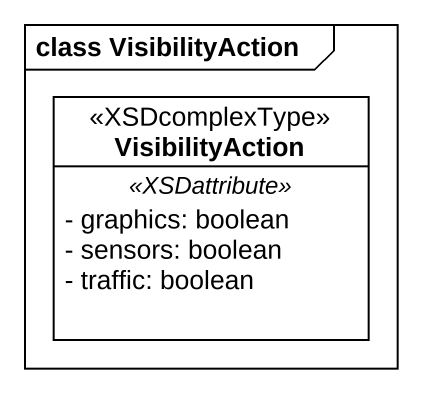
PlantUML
@startuml
mainframe class VisibilityAction
hide circle
hide empty members
skinparam classAttributeIconSize 0
class VisibilityAction <<XSDcomplexType>> {
  .. <<XSDattribute>> ..
  - graphics: boolean
  - sensors: boolean
  - traffic: boolean
}
@enduml
